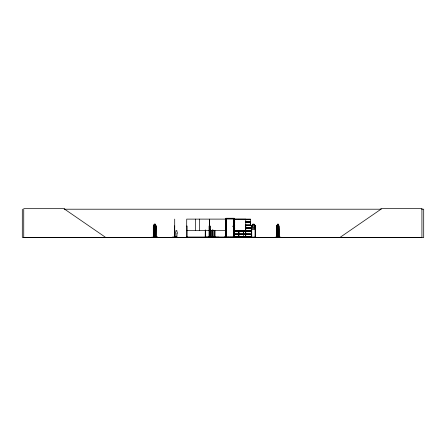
<?xml version="1.0" encoding="UTF-8"?>
<svg xmlns="http://www.w3.org/2000/svg" width="446" height="446" viewBox="0 0 446 446"><rect width="100%" height="100%" fill="white"/><g stroke="black" fill="none" stroke-linecap="round" stroke-linejoin="round"><path stroke-width="0.67" d="M243.405 232.567L243.405 233.871L243.399 231.262M250.546 223.624L250.546 222.32L245.59 222.32M176.839 237.317C166.759 236.815 177.324 237.807 176.995 237.16M154.21 225.927L154.165 237.383M277.027 225.927L276.966 237.383M278.733 237.328L278.7 225.86L279.073 226.022L279.073 237.383L279.09 236.971L278.717 236.971M153.731 225.927L153.697 237.383M251.745 225.955L251.321 226.022L251.265 227.806L252.687 229.606L254.131 229.606L255.552 227.806M254.108 224.249L254.8 226.022L254.8 227.371L253.88 228.441L252.949 228.441L252.007 227.371L252.007 226.022L252.709 224.249L254.108 224.249L255.508 226.022L255.14 225.882M154.723 224.483C154.009 228.218 155.615 228.213 154.89 224.483L154.6 224.483M238.911 237.021L250.557 236.921M245.172 237.383L245.222 236.921M154.556 224.249L154.305 227.371L154.639 228.441L154.979 228.441L155.308 227.371L155.057 224.249M155.832 237.378L155.855 225.871M155.905 237.35L155.966 226.022M154.344 226.022L154.539 224.996M244.804 237.172L250.613 237.172M248.455 237.378L248.455 236.971M248.55 237.35L248.584 236.971M277.206 237.35L277.161 226.022L277.512 224.249L278.248 224.249M275.043 237.172L280.891 237.172M153.848 237.383L153.876 226.022L154.344 224.249L153.391 226.005L153.496 237.356M151.696 237.383L157.717 237.172L151.673 237.35M154.048 236.971L154.032 237.383L153.993 226.005L154.55 224.199M155.024 229.606L155.582 227.806M211.159 237.166L211.22 236.954M211.309 237.35L208.154 237.35L211.332 237.149M277.54 224.199L276.81 226.022L276.827 227.806L277.501 229.606L278.259 229.606M278.22 229.606L278.912 227.789M209.419 237.383L209.453 219.114L186.723 219.114L186.64 237.155M205.21 237.35L205.288 230.03M210.807 237.311L210.88 230.682M155.398 225.893L155.364 237.383M153.418 226.022L154.327 224.199M155.515 229.01L156.15 227.806M235.003 237.361L233.972 237.383M175.573 237.372L175.685 236.765L175.791 237.16M175.607 237.378L176.053 237.383M234.317 237.356L234.379 219.114L245.746 219.114L245.746 237.383L245.724 236.971M239.39 230.292L238.487 231L238.487 232.444L239.39 233.158M238.538 231.022L239.418 230.326M340.042 237.383L380.984 209.207L380.984 208.377L421.922 208.377L421.922 237.383L22.3 237.383L22.3 209.207M251.706 226.016L251.75 237.383M153.703 226.016L153.312 226.022L153.312 237.383M64.157 209.207L381.196 209.207M421.609 209.207L423.7 209.207L423.7 237.623L23.738 237.623L23.738 208.672L64.681 208.672L64.681 209.207L105.618 237.383M226.479 218.863L233.604 218.863M233.771 219.176L238.744 219.176M238.922 219.176L250.557 219.176M233.771 219.265L234.747 219.27M245.584 219.276L250.557 219.27L250.546 221.796L245.59 221.796M233.782 219.432L234.758 219.432M245.595 219.432L250.546 219.432M233.776 221.796L234.752 221.796M233.743 221.98L234.73 221.98M245.556 221.98L250.585 221.98M233.743 222.141L234.73 222.141M245.556 222.141L250.585 222.141M233.776 222.32L234.752 222.32M154.294 224.199L155.247 224.199M278.259 224.199L277.501 224.199L276.788 226.005L277.178 226.022M154.305 224.249L155.23 224.249L155.676 227.371M233.776 224.929L234.752 224.935M245.59 224.929L250.552 224.929L250.552 222.32M233.743 225.113L234.73 225.113M245.556 225.113L250.585 225.113M233.743 225.275L234.73 225.275M245.556 225.275L250.585 225.275M233.776 225.459L234.752 225.459M245.59 225.459L250.552 225.459M153.993 226.005L154.506 229.606M155.721 226.022L156.15 226.005L156.089 237.383M209.91 226.005L209.915 237.383M153.876 226.022L154.188 226.022M174.559 226.022L174.559 237.383L174.709 226.022M186.723 226.022L187.108 226.022L187.153 237.383M209.458 226.022L209.068 226.022L209.035 237.383M209.659 226.022L210.038 226.022L209.994 237.383M234.379 226.022L234.551 237.383L234.59 236.971M245.746 226.022L245.573 237.383M232.94 226.445L233.191 226.016L232.79 226.256M153.391 227.806L154.048 228.971M154.054 227.789L154.55 229.606M276.855 227.789L277.54 229.606M233.782 227.906L234.758 227.906M245.595 227.906L250.546 227.906M233.771 227.978L234.747 227.978M245.584 227.978L250.557 227.973M233.771 228.084L234.758 228.084M245.584 228.084L250.557 228.112M233.771 228.207L234.747 228.213M245.584 228.218L250.557 228.207M233.782 228.374L234.758 228.374M245.595 228.374L250.546 228.374M154.294 229.606L155.247 229.606M186.723 230.482L209.453 230.482M209.659 230.482L225.732 230.482M234.379 230.482L245.746 230.482M233.776 230.733L238.738 230.733M238.928 230.733L250.552 230.733M233.743 230.916L238.777 230.916M238.889 230.916L250.585 230.916M233.743 231.078L238.777 231.078M238.889 231.078L250.585 231.078M233.776 231.262L238.738 231.262M238.928 231.262L250.552 231.262M233.776 233.871L238.738 233.871M238.928 233.871L250.552 233.871M233.743 234.055L238.777 234.055M238.889 234.055L250.585 234.055M233.743 234.217L238.777 234.217M238.889 234.217L250.585 234.217M233.776 234.395L238.738 234.395L238.738 236.915L233.771 236.921M250.552 234.395L238.928 234.395L238.928 236.915M233.782 236.848L238.733 236.848M238.933 236.848L250.546 236.848M210.835 236.954L211.309 236.954M214.621 236.954L215.334 237.361M153.279 236.971L153.708 236.971M153.842 236.971L154.188 236.971M155.554 236.971L155.225 237.383M156.117 236.971L155.693 236.971L155.693 237.383L155.721 228.023M174.52 236.971L174.754 237.383M250.557 237.027L186.294 237.032L186.294 237.383M251.75 236.971L251.276 236.971L251.276 237.383L251.321 226.022L252.687 224.199L254.131 224.199L255.552 226.005L255.603 237.356M255.067 236.971L255.541 236.971M276.821 236.971L277.217 236.971M205.718 237.088L215.897 237.149M216.198 237.149L218.897 237.149M237.629 237.149L224.321 237.149L227.861 237.383M227.945 237.149L229.289 237.383M230.688 237.149L232.104 237.383M232.399 237.149L233.86 237.383M244.113 237.149L242.579 237.383M251.75 237.088L255.067 237.088M151.679 237.172L157.717 237.172M172.502 237.166L177.107 237.16M214.431 237.155L211.46 237.383M224.344 237.172L227.36 237.356M237.584 237.222L233.325 237.383M211.504 237.356L214.437 237.328M235.912 237.361L239.346 237.383M243.382 237.021L243.405 234.395M209.72 237.378L209.765 226.022M238.538 232.422L239.418 233.119M246.878 237.356L246.855 236.971M155.214 224.199L156.122 226.022M153.418 227.789L154.026 229.01M277.161 227.371L277.629 228.441L278.098 228.441L278.555 227.371L278.209 224.249M278.22 224.199L278.951 226.022L278.945 237.383M155.024 224.199L155.42 225.877M155.018 224.249L155.582 226.005L155.531 237.383M246.956 237.361L246.984 236.971M155.035 224.996L155.236 226.022M153.558 237.361L153.586 236.971M278.884 228.692L278.861 237.383M277.05 226.022L277.072 237.383M276.86 226.022L276.86 237.383L276.843 236.971M255.452 236.971L255.452 237.383M255.157 236.971L255.157 237.383M255.084 225.871L255.067 237.383M251.661 236.971L251.661 237.383M248.768 236.971L248.784 237.383M248.645 236.971L248.656 237.383M246.772 236.971L246.794 237.383M246.632 236.971L246.655 237.383M246.002 237.032L246.002 237.383M245.529 236.971L245.529 237.383M242.234 237.383L240.623 237.383M234.401 236.971L234.451 237.383M234.167 237.383L234.206 218.256L225.871 218.256L225.871 237.383L225.838 226.022L225.459 226.022L225.431 237.383M234.1 237.383L234.1 218.362L225.983 218.362L225.983 237.383M233.581 237.383L233.648 218.813L226.434 218.813L226.479 237.383M230.582 237.383L229.69 237.383M225.732 237.383L225.732 219.114L209.659 219.114L209.626 237.383M225.609 236.971L225.626 237.383M225.565 226.022L225.531 237.383M215.05 230.682L215.05 237.367M214.71 236.954L214.71 237.367M214.665 230.682L214.621 237.367M212.954 230.03L212.937 237.383M212.853 230.03L212.865 237.383M212.803 236.971L212.792 237.383L212.675 230.03M212.575 230.03L212.647 237.383M212.541 236.971L212.541 237.383M211.265 230.682L211.337 237.383M210.925 236.954L210.925 237.367M210.256 236.971L210.256 237.383M210.222 230.03L210.155 237.383M210.122 230.03L210.06 237.383M209.843 226.022L209.81 237.383M209.503 236.971L209.508 237.383M209.124 236.971L209.124 237.383M209.029 236.971L209.023 237.383M205.718 236.971L205.718 237.383M205.673 230.03L205.628 237.383M205.333 236.971L205.333 237.383M199.501 219.114L199.501 230.482M195.593 219.114L195.593 230.482M187.064 236.971L187.064 237.383M186.768 236.971L186.768 237.383M176.61 237.16L176.61 236.33L176.176 236.33L176.176 237.16M174.704 219.114L174.709 237.383M155.994 236.971L155.994 237.383M155.437 236.971L155.437 237.383M155.241 228.023L155.236 237.383M153.558 226.022L153.474 237.383M177.062 233.303L176.867 236.954L175.919 236.954L175.724 233.303A0.948 0.948 0 0 1 175.919 231.814C175.055 229.946 177.731 229.946 176.867 231.814A0.948 0.948 0 0 1 177.062 233.303M277.741 224.483L277.512 226.813L277.975 227.51L278.209 226.022L277.741 224.483M253.166 224.483L252.715 226.813L253.166 227.51L253.635 227.51L254.108 226.022L253.635 224.483L253.166 224.483"/></g></svg>
